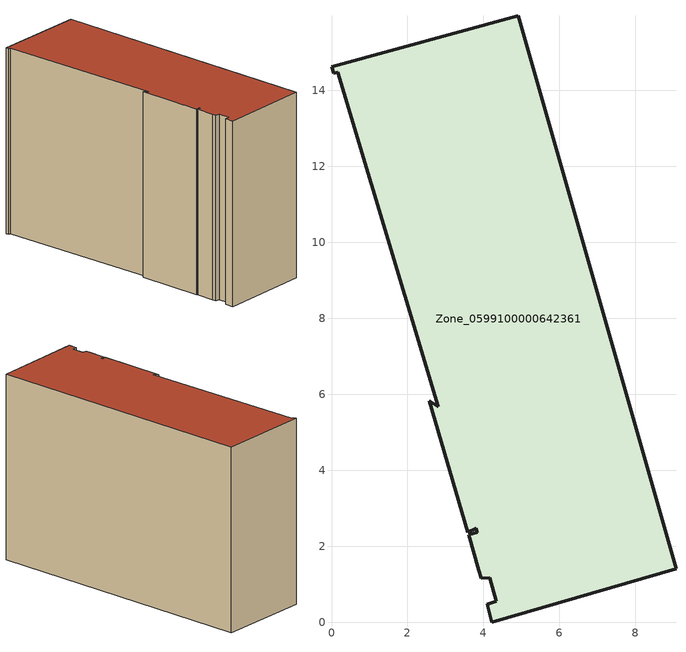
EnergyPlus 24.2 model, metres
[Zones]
Zone_0599100000642361
 floor ground (C_G): 2.81,5.67 0.17,14.48 0.05,14.45 0,14.63 4.91,15.96 9.07,1.4 4.22,0 4.11,0.47 4.34,0.55 4.17,1.17 3.94,1.15 3.88,1.37 3.61,2.31 3.83,2.37 3.81,2.47 3.59,2.37 2.58,5.82 z0
 wall outside (C_F): 0,14.63 0.05,14.45 0.17,14.48 2.81,5.67 2.58,5.82 3.59,2.37 3.81,2.47 3.83,2.37 3.61,2.31 3.88,1.37 3.94,1.15 4.17,1.17 4.34,0.55 4.11,0.47 4.22,0 9.07,1.4 4.91,15.96 0,14.63 z0:10.32
 roof outside (C_R): 0.17,14.48 2.81,5.67 2.58,5.82 3.59,2.37 3.81,2.47 3.83,2.37 3.61,2.31 3.88,1.37 3.94,1.15 4.17,1.17 4.34,0.55 4.11,0.47 4.22,0 9.07,1.4 4.91,15.96 0,14.63 0.05,14.45 z10.32
[BUILDING]
Pand.0599100000642361: North Axis=0; Terrain=City; Loads Convergence Tolerance Value=0.04; Temperature Convergence Tolerance Value=0.4; Solar Distribution=FullExterior; Maximum Number of Warmup Days=25; Minimum Number of Warmup Days=1
[Site:Location]
Rotterdam.The.Hague.AP_ZH_NLD Design_Conditions: Latitude=51.96; Longitude=4.45; Time Zone=1; Elevation=-4.5
[SITE:GROUNDTEMPERATURE:BUILDINGSURFACE]
18, 18, 18, 18, 18, 18, 18, 18, 18, 18, 18, 18
[MATERIAL] Thermal Absorptance=0.9; Solar Absorptance=0.7; Visible Absorptance=0.7
Name | Roughness | Thickness | Conductivity | Density | Specific Heat
G.TC.1946 | MediumSmooth | 0.15 | 1 | 540 | 1210
F.TC.1946 | Rough | 0.3 | 0.857143 | 1920 | 840
R.TC.1946 | MediumRough | 0.2 | 0.909091 | 1500 | 1000
[CONSTRUCTION]
C_G: G.TC.1946
C_F: F.TC.1946
C_R: R.TC.1946
[ZONE]
Zone_0599100000642361: Type=1; Multiplier=1; Ceiling Height=Autocalculate; Volume=Autocalculate; Floor Area=autocalculate; Part of Total Floor Area=Yes
[ZONEINFILTRATION:DESIGNFLOWRATE]
Infil_Zone_0599100000642361: Zone or ZoneList or Space or SpaceList=Zone_0599100000642361; Schedule=AlwaysOn; Design Flow Rate Calculation Method=Flow/Area; Flow Rate per Floor Area=0.003; Constant Term Coefficient=1; Temperature Term Coefficient=0; Velocity Term Coefficient=0; Velocity Squared Term Coefficient=0
[HVACTEMPLATE:ZONE:IDEALLOADSAIRSYSTEM]
Zone_0599100000642361: Maximum Heating Supply Air Temperature=50; Minimum Cooling Supply Air Temperature=13; Maximum Heating Supply Air Humidity Ratio=0.0156; Minimum Cooling Supply Air Humidity Ratio=0.0077; Heating Limit=NoLimit; Cooling Limit=NoLimit; Dehumidification Control Type=ConstantSensibleHeatRatio; Cooling Sensible Heat Ratio=0.7; Dehumidification Setpoint=60; Humidification Control Type=None; Humidification Setpoint=30; Outdoor Air Method=None; Outdoor Air Flow Rate per Person=0.00944; Outdoor Air Flow Rate per Zone Floor Area=0; Outdoor Air Flow Rate per Zone=0; Demand Controlled Ventilation Type=None; Outdoor Air Economizer Type=NoEconomizer; Heat Recovery Type=None; Sensible Heat Recovery Effectiveness=0.7; Latent Heat Recovery Effectiveness=0.65
[ZONECONTROL:THERMOSTAT]
ThermostatControl_Zone_0599100000642361: Zone or ZoneList=Zone_0599100000642361; Control Type Schedule=DualSetpointControlType; Control 1=Thermostat_Zone_0599100000642361; Temperature Difference Between Cutout And Setpoint=0
[THERMOSTATSETPOINT:DUALSETPOINT]
Thermostat_Zone_0599100000642361: Heating Setpoint Temperature Schedule=HeatingSetpoint_Zone_0599100000642361; Cooling Setpoint Temperature Schedule=CoolingSetpoint_Zone_0599100000642361
[SCHEDULE:COMPACT]
HeatingSetpoint_Zone_0599100000642361: Through: 12/31, For: AllDays, Until: 24:00, 21
CoolingSetpoint_Zone_0599100000642361: Through: 12/31, For: AllDays, Until: 24:00, 24
DualSetpointControlType: Through: 12/31, For: AllDays, Until: 24:00, 4
AlwaysOn: Through: 12/31, For: AllDays, Until: 24:00, 1
